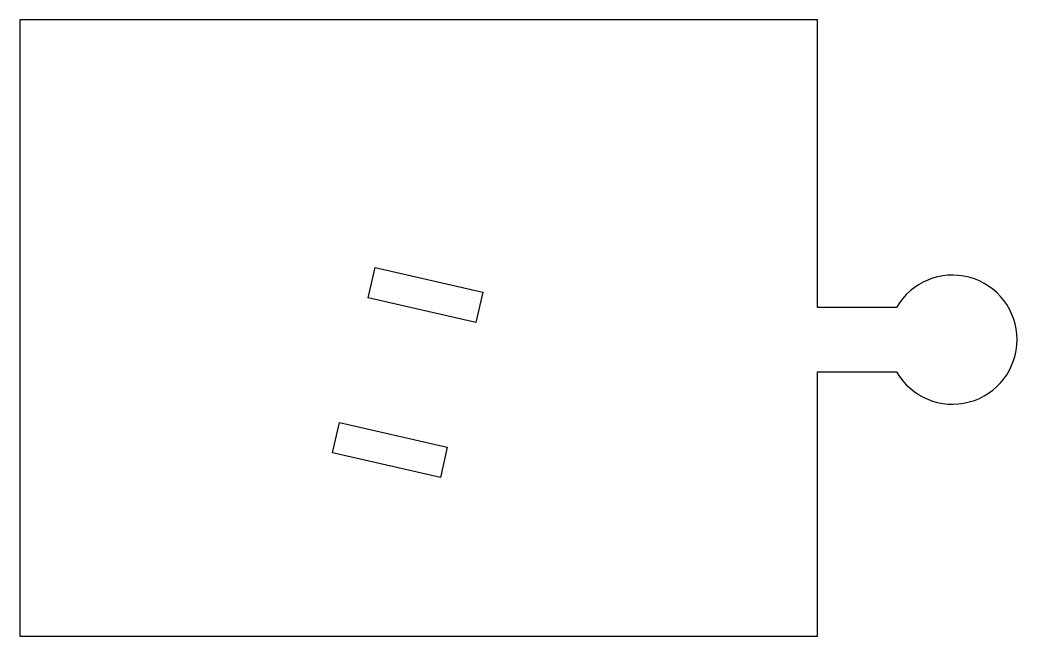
# Model space of a CAD drawing. Header units: millimetres. Extents: x -31.3 to 31.3, y -19.4 to 19.4.
import ezdxf

# ---------------------------------------------------------------- set-up
doc = ezdxf.new("R2010")
doc.units = ezdxf.units.MM
doc.layers.get('0').update_dxf_attribs({"linetype": 'CONTINUOUS'})

msp = doc.modelspace()

# ---------------------------------------------------------------- linework, layer by layer
for p, q in [((18.792, 19.364), (-31.323, 19.364)), ((-31.323, 19.364), (-31.323, -19.364)), ((18.792, 1.292), (18.792, 19.364)), ((-9.445, 1.901), (-9.009, 3.802)), ((-9.009, 3.802), (-2.235, 2.247)), ((-2.671, 0.347), (-9.445, 1.901)), ((-2.235, 2.247), (-2.671, 0.347)), ((23.753, 1.292), (18.792, 1.292)), ((18.792, -19.364), (18.792, -2.758)), ((18.792, -2.758), (23.753, -2.758)), ((-11.682, -7.845), (-11.245, -5.945)), ((-11.245, -5.945), (-4.472, -7.499)), ((-4.472, -7.499), (-4.908, -9.4)), ((-4.908, -9.4), (-11.682, -7.845)), ((-31.323, -19.364), (18.792, -19.364))]:
    msp.add_line(p, q)
msp.add_arc((27.267, -0.733), 4.056, -150.04997, 150.04997)

doc.saveas('drawing.dxf')
